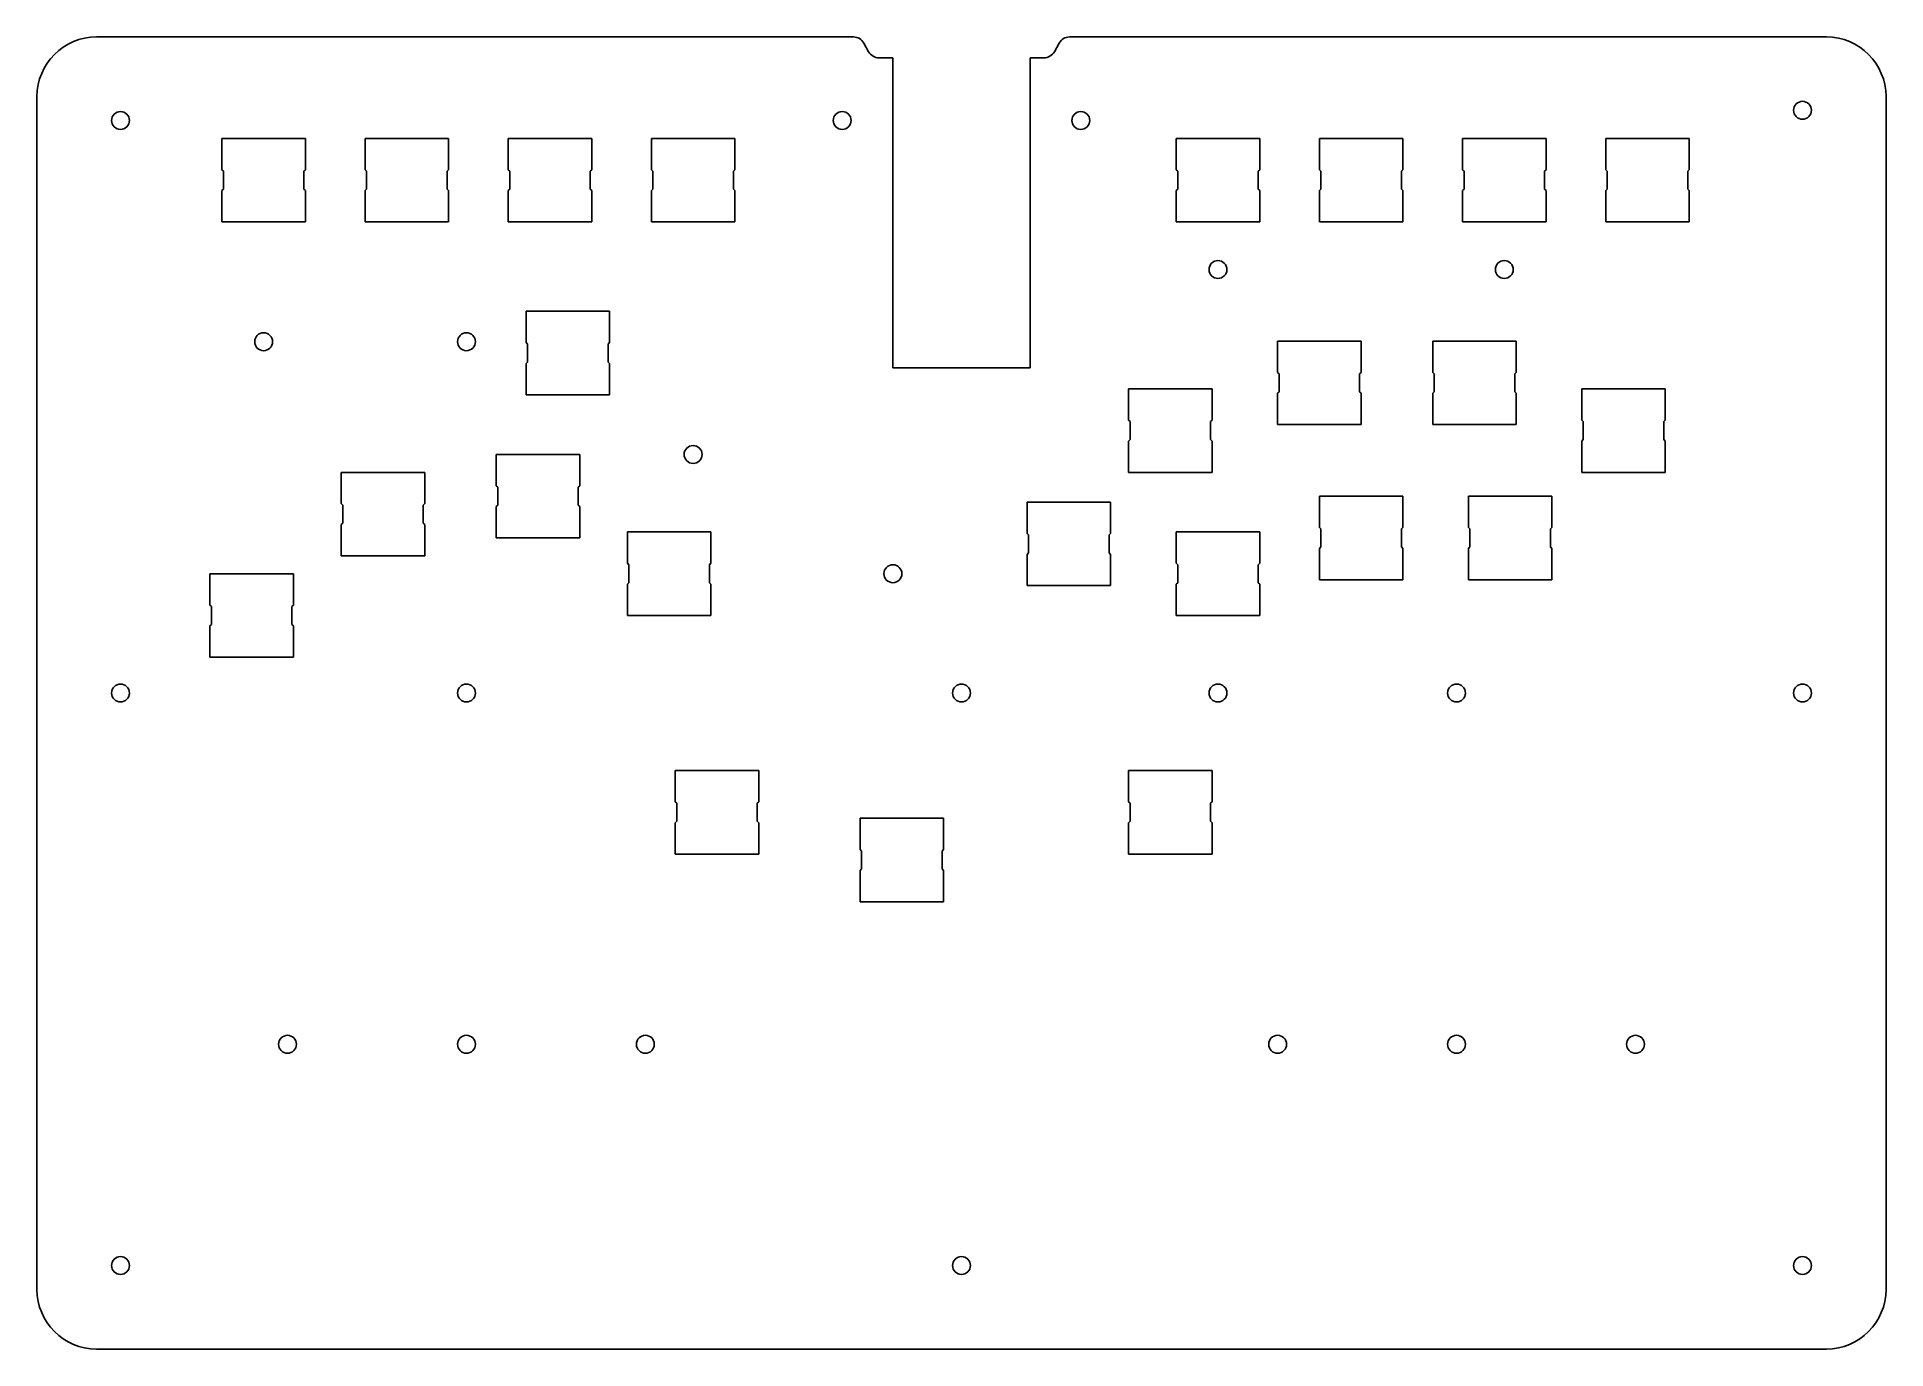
# Model space of a CAD drawing. Header units: millimetres. Extents: x 0 to 310, y -220 to 0.
import ezdxf

# ---------------------------------------------------------------- set-up
doc = ezdxf.new("R2010")
doc.units = ezdxf.units.MM

msp = doc.modelspace()

# ---------------------------------------------------------------- linework, layer by layer
at = {"color": 7, "linetype": 'Continuous', "lineweight": 25}
for p, q in [((136.88, 0), (10, 0)), ((300, 0), (173.12, 0)), ((139.43, -2.47), (138.63, -1.03)), ((171.37, -1.03), (170.57, -2.47)), ((143.5, -3.5), (141.18, -3.5)), ((143.5, -55.5), (143.5, -3.5)), ((166.5, -3.5), (166.5, -55.5)), ((168.82, -3.5), (166.5, -3.5)), ((0, -10), (0, -210)), ((310, -210), (310, -10)), ((45, -17), (31, -17)), ((31, -17), (31, -22.25)), ((45, -22.25), (45, -17)), ((69, -17), (55, -17)), ((55, -17), (55, -22.25)), ((69, -22.25), (69, -17)), ((93, -17), (79, -17)), ((79, -17), (79, -22.25)), ((93, -22.25), (93, -17)), ((117, -17), (103, -17)), ((103, -17), (103, -22.25)), ((117, -22.25), (117, -17)), ((205, -17), (191, -17)), ((191, -17), (191, -22.25)), ((205, -22.25), (205, -17)), ((229, -17), (215, -17)), ((215, -17), (215, -22.25)), ((229, -22.25), (229, -17)), ((253, -17), (239, -17)), ((239, -17), (239, -22.25)), ((253, -22.25), (253, -17)), ((277, -17), (263, -17)), ((263, -17), (263, -22.25)), ((277, -22.25), (277, -17)), ((31, -22.25), (31.25, -22.5)), ((31.25, -22.5), (31.25, -25.5)), ((44.75, -22.5), (45, -22.25)), ((44.75, -25.5), (44.75, -22.5)), ((55, -22.25), (55.25, -22.5)), ((55.25, -22.5), (55.25, -25.5)), ((68.75, -22.5), (69, -22.25)), ((68.75, -25.5), (68.75, -22.5)), ((79, -22.25), (79.25, -22.5)), ((79.25, -22.5), (79.25, -25.5)), ((92.75, -22.5), (93, -22.25)), ((92.75, -25.5), (92.75, -22.5)), ((103, -22.25), (103.25, -22.5)), ((103.25, -22.5), (103.25, -25.5)), ((116.75, -22.5), (117, -22.25)), ((116.75, -25.5), (116.75, -22.5)), ((191, -22.25), (191.25, -22.5)), ((191.25, -22.5), (191.25, -25.5)), ((204.75, -22.5), (205, -22.25)), ((204.75, -25.5), (204.75, -22.5)), ((215, -22.25), (215.25, -22.5)), ((215.25, -22.5), (215.25, -25.5)), ((228.75, -22.5), (229, -22.25)), ((228.75, -25.5), (228.75, -22.5)), ((239, -22.25), (239.25, -22.5)), ((239.25, -22.5), (239.25, -25.5)), ((252.75, -22.5), (253, -22.25)), ((252.75, -25.5), (252.75, -22.5)), ((263, -22.25), (263.25, -22.5)), ((263.25, -22.5), (263.25, -25.5)), ((276.75, -22.5), (277, -22.25)), ((276.75, -25.5), (276.75, -22.5)), ((31.25, -25.5), (31, -25.75)), ((31, -25.75), (31, -31)), ((45, -25.75), (44.75, -25.5)), ((45, -31), (45, -25.75)), ((55.25, -25.5), (55, -25.75)), ((55, -25.75), (55, -31)), ((69, -25.75), (68.75, -25.5)), ((69, -31), (69, -25.75)), ((79.25, -25.5), (79, -25.75)), ((79, -25.75), (79, -31)), ((93, -25.75), (92.75, -25.5)), ((93, -31), (93, -25.75)), ((103.25, -25.5), (103, -25.75)), ((103, -25.75), (103, -31)), ((117, -25.75), (116.75, -25.5)), ((117, -31), (117, -25.75)), ((191.25, -25.5), (191, -25.75)), ((191, -25.75), (191, -31)), ((205, -25.75), (204.75, -25.5)), ((205, -31), (205, -25.75)), ((215.25, -25.5), (215, -25.75)), ((215, -25.75), (215, -31)), ((229, -25.75), (228.75, -25.5)), ((229, -31), (229, -25.75)), ((239.25, -25.5), (239, -25.75)), ((239, -25.75), (239, -31)), ((253, -25.75), (252.75, -25.5)), ((253, -31), (253, -25.75)), ((263.25, -25.5), (263, -25.75)), ((263, -25.75), (263, -31)), ((277, -25.75), (276.75, -25.5)), ((277, -31), (277, -25.75)), ((103, -31), (117, -31)), ((191, -31), (205, -31)), ((215, -31), (229, -31)), ((239, -31), (253, -31)), ((263, -31), (277, -31)), ((31, -31), (45, -31)), ((55, -31), (69, -31)), ((79, -31), (93, -31)), ((96, -46), (82, -46)), ((82, -46), (82, -51.25)), ((96, -51.25), (96, -46)), ((82, -51.25), (82.25, -51.5)), ((82.25, -51.5), (82.25, -54.5)), ((95.75, -51.5), (96, -51.25)), ((95.75, -54.5), (95.75, -51.5)), ((222, -51), (208, -51)), ((208, -51), (208, -56.25)), ((222, -56.25), (222, -51)), ((248, -51), (234, -51)), ((234, -51), (234, -56.25)), ((248, -56.25), (248, -51)), ((82.25, -54.5), (82, -54.75)), ((82, -54.75), (82, -60)), ((96, -54.75), (95.75, -54.5)), ((96, -60), (96, -54.75)), ((166.5, -55.5), (143.5, -55.5)), ((208, -56.25), (208.25, -56.5)), ((208.25, -56.5), (208.25, -59.5)), ((221.75, -56.5), (222, -56.25)), ((221.75, -59.5), (221.75, -56.5)), ((234, -56.25), (234.25, -56.5)), ((234.25, -56.5), (234.25, -59.5)), ((247.75, -56.5), (248, -56.25)), ((247.75, -59.5), (247.75, -56.5)), ((82, -60), (96, -60)), ((197, -59), (183, -59)), ((183, -59), (183, -64.25)), ((197, -64.25), (197, -59)), ((208.25, -59.5), (208, -59.75)), ((208, -59.75), (208, -65)), ((222, -59.75), (221.75, -59.5)), ((222, -65), (222, -59.75)), ((234.25, -59.5), (234, -59.75)), ((234, -59.75), (234, -65)), ((248, -59.75), (247.75, -59.5)), ((248, -65), (248, -59.75)), ((273, -59), (259, -59)), ((259, -59), (259, -64.25)), ((273, -64.25), (273, -59)), ((183, -64.25), (183.25, -64.5)), ((183.25, -64.5), (183.25, -67.5)), ((196.75, -64.5), (197, -64.25)), ((196.75, -67.5), (196.75, -64.5)), ((208, -65), (222, -65)), ((234, -65), (248, -65)), ((259, -64.25), (259.25, -64.5)), ((259.25, -64.5), (259.25, -67.5)), ((272.75, -64.5), (273, -64.25)), ((272.75, -67.5), (272.75, -64.5)), ((183.25, -67.5), (183, -67.75)), ((183, -67.75), (183, -73)), ((197, -67.75), (196.75, -67.5)), ((197, -73), (197, -67.75)), ((259.25, -67.5), (259, -67.75)), ((259, -67.75), (259, -73)), ((273, -67.75), (272.75, -67.5)), ((273, -73), (273, -67.75)), ((91, -70), (77, -70)), ((77, -70), (77, -75.25)), ((91, -75.25), (91, -70)), ((65, -73), (51, -73)), ((51, -73), (51, -78.25)), ((65, -78.25), (65, -73)), ((183, -73), (197, -73)), ((259, -73), (273, -73)), ((77, -75.25), (77.25, -75.5)), ((77.25, -75.5), (77.25, -78.5)), ((90.75, -75.5), (91, -75.25)), ((90.75, -78.5), (90.75, -75.5)), ((229, -77), (215, -77)), ((215, -77), (215, -82.25)), ((229, -82.25), (229, -77)), ((254, -77), (240, -77)), ((240, -77), (240, -82.25)), ((254, -82.25), (254, -77)), ((51, -78.25), (51.25, -78.5)), ((51.25, -78.5), (51.25, -81.5)), ((64.75, -78.5), (65, -78.25)), ((64.75, -81.5), (64.75, -78.5)), ((77.25, -78.5), (77, -78.75)), ((77, -78.75), (77, -84)), ((91, -78.75), (90.75, -78.5)), ((91, -84), (91, -78.75)), ((180, -78), (166, -78)), ((166, -78), (166, -83.25)), ((180, -83.25), (180, -78)), ((51.25, -81.5), (51, -81.75)), ((51, -81.75), (51, -87)), ((65, -81.75), (64.75, -81.5)), ((65, -87), (65, -81.75)), ((113, -83), (99, -83)), ((99, -83), (99, -88.25)), ((113, -88.25), (113, -83)), ((166, -83.25), (166.25, -83.5)), ((166.25, -83.5), (166.25, -86.5)), ((179.75, -83.5), (180, -83.25)), ((179.75, -86.5), (179.75, -83.5)), ((205, -83), (191, -83)), ((191, -83), (191, -88.25)), ((205, -88.25), (205, -83)), ((215, -82.25), (215.25, -82.5)), ((215.25, -82.5), (215.25, -85.5)), ((228.75, -82.5), (229, -82.25)), ((228.75, -85.5), (228.75, -82.5)), ((240, -82.25), (240.25, -82.5)), ((240.25, -82.5), (240.25, -85.5)), ((253.75, -82.5), (254, -82.25)), ((253.75, -85.5), (253.75, -82.5)), ((77, -84), (91, -84)), ((166.25, -86.5), (166, -86.75)), ((166, -86.75), (166, -92)), ((180, -86.75), (179.75, -86.5)), ((180, -92), (180, -86.75)), ((215.25, -85.5), (215, -85.75)), ((215, -85.75), (215, -91)), ((229, -85.75), (228.75, -85.5)), ((229, -91), (229, -85.75)), ((240.25, -85.5), (240, -85.75)), ((240, -85.75), (240, -91)), ((254, -85.75), (253.75, -85.5)), ((254, -91), (254, -85.75)), ((51, -87), (65, -87)), ((99, -88.25), (99.25, -88.5)), ((99.25, -88.5), (99.25, -91.5)), ((112.75, -88.5), (113, -88.25)), ((112.75, -91.5), (112.75, -88.5)), ((191, -88.25), (191.25, -88.5)), ((191.25, -88.5), (191.25, -91.5)), ((204.75, -88.5), (205, -88.25)), ((204.75, -91.5), (204.75, -88.5)), ((43, -90), (29, -90)), ((29, -90), (29, -95.25)), ((43, -95.25), (43, -90)), ((99.25, -91.5), (99, -91.75)), ((99, -91.75), (99, -97)), ((113, -91.75), (112.75, -91.5)), ((113, -97), (113, -91.75)), ((166, -92), (180, -92)), ((191.25, -91.5), (191, -91.75)), ((191, -91.75), (191, -97)), ((205, -91.75), (204.75, -91.5)), ((205, -97), (205, -91.75)), ((215, -91), (229, -91)), ((240, -91), (254, -91)), ((29, -95.25), (29.25, -95.5)), ((29.25, -95.5), (29.25, -98.5)), ((42.75, -95.5), (43, -95.25)), ((42.75, -98.5), (42.75, -95.5)), ((29.25, -98.5), (29, -98.75)), ((29, -98.75), (29, -104)), ((43, -98.75), (42.75, -98.5)), ((43, -104), (43, -98.75)), ((99, -97), (113, -97)), ((191, -97), (205, -97)), ((29, -104), (43, -104)), ((121, -123), (107, -123)), ((107, -123), (107, -128.25)), ((121, -128.25), (121, -123)), ((197, -123), (183, -123)), ((183, -123), (183, -128.25)), ((197, -128.25), (197, -123)), ((107, -128.25), (107.25, -128.5)), ((107.25, -128.5), (107.25, -131.5)), ((120.75, -128.5), (121, -128.25)), ((120.75, -131.5), (120.75, -128.5)), ((183, -128.25), (183.25, -128.5)), ((183.25, -128.5), (183.25, -131.5)), ((196.75, -128.5), (197, -128.25)), ((196.75, -131.5), (196.75, -128.5)), ((107.25, -131.5), (107, -131.75)), ((107, -131.75), (107, -137)), ((121, -131.75), (120.75, -131.5)), ((121, -137), (121, -131.75)), ((152, -131), (138, -131)), ((138, -131), (138, -136.25)), ((152, -136.25), (152, -131)), ((183.25, -131.5), (183, -131.75)), ((183, -131.75), (183, -137)), ((197, -131.75), (196.75, -131.5)), ((197, -137), (197, -131.75)), ((138, -136.25), (138.25, -136.5)), ((151.75, -136.5), (152, -136.25)), ((107, -137), (121, -137)), ((138.25, -139.5), (138, -139.75)), ((138.25, -136.5), (138.25, -139.5)), ((151.75, -139.5), (151.75, -136.5)), ((152, -139.75), (151.75, -139.5)), ((183, -137), (197, -137)), ((138, -139.75), (138, -145)), ((152, -145), (152, -139.75)), ((138, -145), (152, -145)), ((10, -220), (300, -220))]:
    msp.add_line(p, q, dxfattribs=at)
for centre in [(296, -12.29), (14, -14), (135, -14), (175, -14), (198, -39), (246, -39), (38, -51.1), (72, -51.1), (110, -70), (143.5, -90), (72, -110), (198, -110), (14, -110), (155, -110), (238, -110), (296, -110), (42, -168.9), (72, -168.9), (102, -168.9), (208, -168.9), (238, -168.9), (268, -168.9), (14, -206), (155, -206), (296, -206)]:
    msp.add_circle(centre, 1.5, dxfattribs=at)
for centre, radius, start, end in [((10, -10), 10, 90, 180), ((136.88, -2), 2, 28.955, 90), ((300, -10), 10, 0, 90), ((141.18, -1.5), 2, 208.955, 270), ((168.82, -1.5), 2, 270, 331.045), ((173.12, -2), 2, 90, 151.045), ((10, -210), 10, 180, 270), ((300, -210), 10, 270, 0)]:
    msp.add_arc(centre, radius, start, end, dxfattribs=at)

doc.saveas('drawing.dxf')
